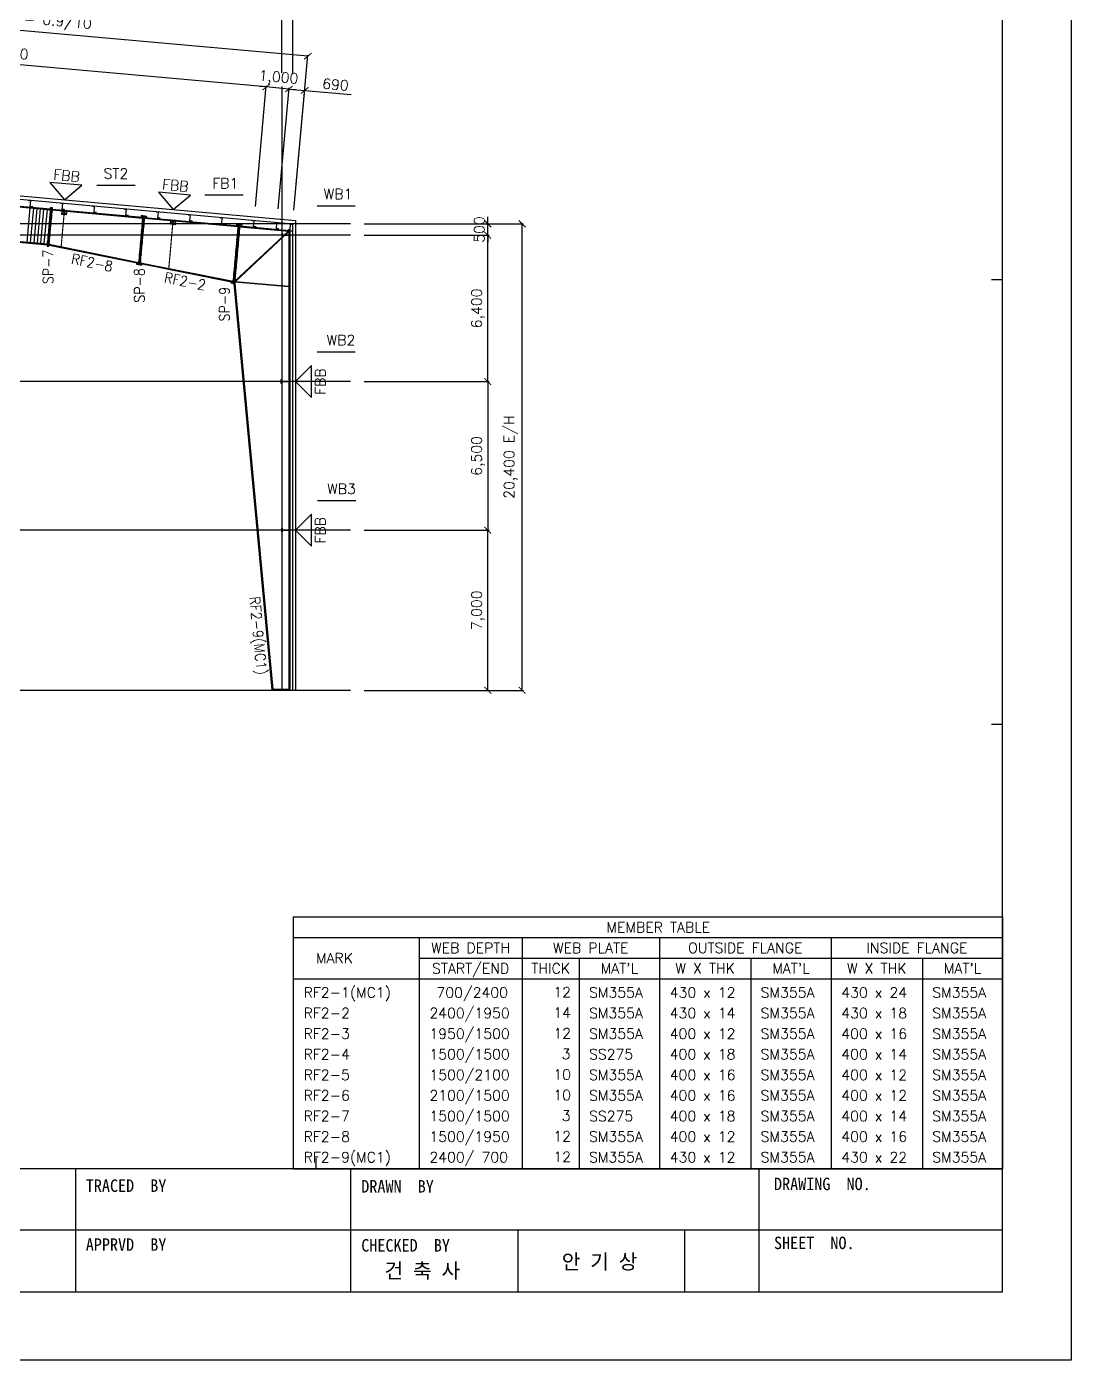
# Model space of a CAD drawing. Header units: metres. Extents: x -297536 to 1852864, y -630451 to -422551.
# Drawn here: x 1798814 to 1844464, y -511651 to -453340 of the extents above; entities that cross this region are included whole.
import ezdxf
from ezdxf.enums import TextEntityAlignment as Align

# ---------------------------------------------------------------- set-up
doc = ezdxf.new("R2010")
doc.units = ezdxf.units.M
doc.header["$LTSCALE"] = 700
for name, pattern in [('CEN', [62, 60, -1, 0, -1]), ('CENTER', [50.8, 31.75, -6.35, 6.35, -6.35]), ('CONTIN', [0])]:
    doc.linetypes.add(name, pattern=pattern)
for name, color, linetype in [('1', 1, 'CENTER'), ('10', 10, 'CONTIN'), ('14', 7, 'CONTIN'), ('26', 7, 'CONTIN'), ('3', 3, 'CONTIN'), ('beam', 7, 'Continuous'), ('bl', 3, 'Continuous'), ('CEN', 152, 'CEN'), ('DIM', 7, 'Continuous'), ('HID', 251, 'Continuous'), ('TEX', 3, 'Continuous'), ('된장공장-1$0$FORM', 2, 'Continuous'), ('된장공장-1$0$WID', 4, 'Continuous')]:
    doc.layers.add(name, color=color, linetype=linetype)
doc.styles.add('HGTXT', font='romans.shx', dxfattribs={"bigfont": 'WHGTXT.shx'})
doc.styles.add('SIMPLEX', font='SIMPLEX')
doc.styles.add('WHGTXT', font='romans.shx', dxfattribs={"bigfont": 'WHGTXT.shx'})
doc.styles.add('된장공장-1$0$타이틀', font='GulimChe.ttf')
doc.dimstyles.new('KJ', dxfattribs={"dimscale": 700, "dimtxt": 1.5, "dimasz": 1, "dimexe": 0.18, "dimexo": 2, "dimgap": 0.5, "dimtad": 1, "dimdec": 0, "dimzin": 0, "dimdsep": 46, "dimlunit": 6, "dimtxsty": 'HGTXT', "dimblk": 'ARCHTICK', "dimcen": 0.09, "dimclrt": 3, "dimadec": 0, "dimazin": 0, "dimtfac": 1, "dimtdec": 0, "dimtix": 1, "dimtmove": 0, "dimatfit": 0, "dimldrblk": 'OBLIQUE', "dimfxl": 1, "dimtolj": 1, "dimtzin": 0, "dimarcsym": 0})

# ---------------------------------------------------------------- blocks, each defined once
blk = doc.blocks.new('_ArchTick')
at = {"color": 0, "linetype": 'ByBlock', "const_width": 0.15}
blk.add_lwpolyline([(-0.5, -0.5), (0.5, 0.5)], dxfattribs=at)
blk = doc.blocks.new('*D597')
at = {"layer": 'Defpoints', "color": 0, "transparency": 16777216}
for p in [(1809964, -448458), (1809964, -455958), (1810439, -455958)]:
    blk.add_point(p, dxfattribs=at)
at = {"layer": 'DIM', "color": 0, "lineweight": -2, "transparency": 16777216}
for p, q in [((1809964, -455358), (1809964, -448404)), ((1810439, -455358), (1810439, -448404)), ((1809964, -448458), (1809664, -448458)), ((1810439, -448458), (1809964, -448458)), ((1810439, -448458), (1810739, -448458))]:
    blk.add_line(p, q, dxfattribs=at)
at = {"layer": 'DIM', "color": 0, "lineweight": -2, "transparency": 16777216, "xscale": 300, "yscale": 300, "zscale": 300}
blk.add_blockref('_ArchTick', (1809964, -448458), dxfattribs=at)
at = {"layer": 'DIM', "color": 0, "lineweight": -2, "transparency": 16777216, "xscale": 300, "yscale": 300, "zscale": 300, "rotation": 180}
blk.add_blockref('_ArchTick', (1810439, -448458), dxfattribs=at)
at = {"layer": 'DIM', "color": 3, "transparency": 16777216, "insert": (1810202, -448083), "char_height": 450, "attachment_point": 5, "style": 'HGTXT'}
blk.add_mtext('\\A1;475', dxfattribs=at)
blk = doc.blocks.new('_Oblique')
at = {"color": 0, "linetype": 'ByBlock', "lineweight": -2}
blk.add_line((-0.5, -0.5), (0.5, 0.5), dxfattribs=at)
blk = doc.blocks.new('*D598')
at = {"layer": 'Defpoints', "color": 0, "transparency": 16777216}
for p in [(1781464, -448458), (1781464, -455958), (1809964, -455958)]:
    blk.add_point(p, dxfattribs=at)
at = {"layer": 'DIM', "color": 0, "lineweight": -2, "transparency": 16777216}
for p, q in [((1781464, -455358), (1781464, -448404)), ((1809964, -455358), (1809964, -448404)), ((1809964, -448458), (1781464, -448458))]:
    blk.add_line(p, q, dxfattribs=at)
at = {"layer": 'DIM', "color": 0, "lineweight": -2, "transparency": 16777216, "xscale": 300, "yscale": 300, "zscale": 300, "rotation": 180}
blk.add_blockref('_ArchTick', (1781464, -448458), dxfattribs=at)
at = {"layer": 'DIM', "color": 0, "lineweight": -2, "transparency": 16777216, "xscale": 300, "yscale": 300, "zscale": 300}
blk.add_blockref('_ArchTick', (1809964, -448458), dxfattribs=at)
at = {"layer": 'DIM', "color": 3, "transparency": 16777216, "insert": (1795714, -448040), "char_height": 450, "attachment_point": 5, "style": 'HGTXT'}
blk.add_mtext('\\A1;28,500', dxfattribs=at)
blk = doc.blocks.new('*D601')
at = {"layer": 'Defpoints', "color": 0, "transparency": 16777216}
for p in [(1753489, -446958), (1753489, -455958), (1810439, -455958)]:
    blk.add_point(p, dxfattribs=at)
at = {"layer": 'DIM', "color": 0, "lineweight": -2, "transparency": 16777216}
for p, q in [((1753489, -455358), (1753489, -446904)), ((1810439, -446958), (1753489, -446958)), ((1810439, -455358), (1810439, -446904))]:
    blk.add_line(p, q, dxfattribs=at)
at = {"layer": 'DIM', "color": 0, "lineweight": -2, "transparency": 16777216, "xscale": 300, "yscale": 300, "zscale": 300, "rotation": 180}
blk.add_blockref('_ArchTick', (1753489, -446958), dxfattribs=at)
at = {"layer": 'DIM', "color": 0, "lineweight": -2, "transparency": 16777216, "xscale": 300, "yscale": 300, "zscale": 300}
blk.add_blockref('_ArchTick', (1810439, -446958), dxfattribs=at)
at = {"layer": 'DIM', "color": 3, "transparency": 16777216, "insert": (1781964, -446540), "char_height": 450, "attachment_point": 5, "style": 'HGTXT'}
blk.add_mtext('\\A1;\\A1;56,950 OUT TO OUT OF STEEL', dxfattribs=at)
blk = doc.blocks.new('*D602')
at = {"layer": 'Defpoints', "color": 0, "transparency": 16777216}
for p in [(1812964, -475358), (1818964, -475358), (1812964, -482358)]:
    blk.add_point(p, dxfattribs=at)
at = {"layer": 'DIM', "color": 0, "lineweight": -2, "transparency": 16777216}
for p, q in [((1813564, -475358), (1819018, -475358)), ((1818964, -482358), (1818964, -475358)), ((1813564, -482358), (1819018, -482358))]:
    blk.add_line(p, q, dxfattribs=at)
at = {"layer": 'DIM', "color": 0, "lineweight": -2, "transparency": 16777216, "xscale": 300, "yscale": 300, "zscale": 300}
for p, rotation in [((1818964, -475358), 90), ((1818964, -482358), 270)]:
    blk.add_blockref('_ArchTick', p, dxfattribs=dict(at, rotation=rotation))
at = {"layer": 'DIM', "color": 3, "transparency": 16777216, "insert": (1818546, -478858), "char_height": 450, "attachment_point": 5, "rotation": 90, "style": 'HGTXT'}
blk.add_mtext('\\A1;7,000', dxfattribs=at)
blk = doc.blocks.new('*D603')
at = {"layer": 'Defpoints', "color": 0, "transparency": 16777216}
for p in [(1812964, -461958), (1820464, -461958), (1812964, -482358)]:
    blk.add_point(p, dxfattribs=at)
at = {"layer": 'DIM', "color": 0, "lineweight": -2, "transparency": 16777216}
for p, q in [((1813564, -461958), (1820518, -461958)), ((1820464, -482358), (1820464, -461958)), ((1813564, -482358), (1820518, -482358))]:
    blk.add_line(p, q, dxfattribs=at)
at = {"layer": 'DIM', "color": 0, "lineweight": -2, "transparency": 16777216, "xscale": 300, "yscale": 300, "zscale": 300}
for p, rotation in [((1820464, -461958), 90), ((1820464, -482358), 270)]:
    blk.add_blockref('_ArchTick', p, dxfattribs=dict(at, rotation=rotation))
at = {"layer": 'DIM', "color": 3, "transparency": 16777216, "insert": (1819971, -472158), "char_height": 450, "attachment_point": 5, "rotation": 90, "style": 'HGTXT'}
blk.add_mtext('\\A1;20,400 E/H', dxfattribs=at)
blk = doc.blocks.new('*D604')
at = {"layer": 'Defpoints', "color": 0, "transparency": 16777216}
for p in [(1812964, -468858), (1812964, -475358), (1818964, -475358)]:
    blk.add_point(p, dxfattribs=at)
at = {"layer": 'DIM', "color": 0, "lineweight": -2, "transparency": 16777216}
for p, q in [((1813564, -468858), (1819018, -468858)), ((1818964, -468858), (1818964, -475358)), ((1813564, -475358), (1819018, -475358))]:
    blk.add_line(p, q, dxfattribs=at)
at = {"layer": 'DIM', "color": 0, "lineweight": -2, "transparency": 16777216, "xscale": 300, "yscale": 300, "zscale": 300}
for p, rotation in [((1818964, -468858), 90), ((1818964, -475358), 270)]:
    blk.add_blockref('_ArchTick', p, dxfattribs=dict(at, rotation=rotation))
at = {"layer": 'DIM', "color": 3, "transparency": 16777216, "insert": (1818546, -472108), "char_height": 450, "attachment_point": 5, "rotation": 90, "style": 'HGTXT'}
blk.add_mtext('\\A1;6,500', dxfattribs=at)
blk = doc.blocks.new('*D605')
at = {"layer": 'Defpoints', "color": 0, "transparency": 16777216}
for p in [(1812964, -462458), (1818964, -462458), (1812964, -468858)]:
    blk.add_point(p, dxfattribs=at)
at = {"layer": 'DIM', "color": 0, "lineweight": -2, "transparency": 16777216}
for p, q in [((1813564, -462458), (1819018, -462458)), ((1818964, -468858), (1818964, -462458)), ((1813564, -468858), (1819018, -468858))]:
    blk.add_line(p, q, dxfattribs=at)
at = {"layer": 'DIM', "color": 0, "lineweight": -2, "transparency": 16777216, "xscale": 300, "yscale": 300, "zscale": 300}
for p, rotation in [((1818964, -462458), 90), ((1818964, -468858), 270)]:
    blk.add_blockref('_ArchTick', p, dxfattribs=dict(at, rotation=rotation))
at = {"layer": 'DIM', "color": 3, "transparency": 16777216, "insert": (1818546, -465658), "char_height": 450, "attachment_point": 5, "rotation": 90, "style": 'HGTXT'}
blk.add_mtext('\\A1;6,400', dxfattribs=at)
blk = doc.blocks.new('ZCOL')
for p, q in [((10.2, 0), (0, 0)), ((0, 0), (0, -25.4)), ((10.2, -2.5), (10.2, 0)), ((-10.2, -25.4), (-10.2, -22.9)), ((0, -25.4), (-10.2, -25.4))]:
    blk.add_line(p, q)
blk = doc.blocks.new('*D641')
at = {"layer": 'Defpoints', "color": 0, "transparency": 16777216}
for p in [(1782788, -453592), (1782263, -459422), (1808756, -461807)]:
    blk.add_point(p, dxfattribs=at)
at = {"layer": 'DIM', "color": 0, "lineweight": -2, "transparency": 16777216}
for p, q in [((1782317, -458825), (1782793, -453538)), ((1809281, -455977), (1782788, -453592)), ((1808810, -461209), (1809285, -455923))]:
    blk.add_line(p, q, dxfattribs=at)
at = {"layer": 'DIM', "color": 0, "lineweight": -2, "transparency": 16777216, "xscale": 300, "yscale": 300, "zscale": 300}
for p, rotation in [((1782788, -453592), 174.8572354431005), ((1809281, -455977), 354.8572354431006)]:
    blk.add_blockref('_ArchTick', p, dxfattribs=dict(at, rotation=rotation))
at = {"layer": 'DIM', "color": 3, "transparency": 16777216, "insert": (1796072, -454368), "char_height": 450, "attachment_point": 5, "rotation": 354.85724, "style": 'HGTXT'}
blk.add_mtext('\\A1;19@1,400=26,600', dxfattribs=at)
blk = doc.blocks.new('*D642')
at = {"layer": 'Defpoints', "color": 0, "transparency": 16777216}
for p in [(1809281, -455977), (1808756, -461807), (1809752, -461896)]:
    blk.add_point(p, dxfattribs=at)
at = {"layer": 'DIM', "color": 0, "lineweight": -2, "transparency": 16777216}
for p, q in [((1808810, -461209), (1809285, -455923)), ((1809281, -455977), (1808982, -455950)), ((1810277, -456066), (1809281, -455977)), ((1809806, -461299), (1810281, -456012)), ((1810277, -456066), (1810575, -456093))]:
    blk.add_line(p, q, dxfattribs=at)
at = {"layer": 'DIM', "color": 0, "lineweight": -2, "transparency": 16777216, "xscale": 300, "yscale": 300, "zscale": 300}
for p, rotation in [((1809281, -455977), 354.8572354431006), ((1810277, -456066), 174.8572354431005)]:
    blk.add_blockref('_ArchTick', p, dxfattribs=dict(at, rotation=rotation))
at = {"layer": 'DIM', "color": 3, "transparency": 16777216, "insert": (1809816, -455605), "char_height": 450, "attachment_point": 5, "rotation": 354.85724, "style": 'HGTXT'}
blk.add_mtext('\\A1;1,000', dxfattribs=at)
blk = doc.blocks.new('*D643')
at = {"layer": 'Defpoints', "color": 0, "transparency": 16777216}
for p in [(1810964, -456128), (1809752, -461896), (1810439, -461958)]:
    blk.add_point(p, dxfattribs=at)
at = {"layer": 'DIM', "color": 0, "lineweight": -2, "transparency": 16777216}
for p, q in [((1809806, -461299), (1810281, -456012)), ((1810277, -456066), (1809978, -456039)), ((1810277, -456066), (1810964, -456128)), ((1810493, -461361), (1810969, -456074)), ((1810964, -456128), (1812991, -456311))]:
    blk.add_line(p, q, dxfattribs=at)
at = {"layer": 'DIM', "color": 0, "lineweight": -2, "transparency": 16777216, "xscale": 300, "yscale": 300, "zscale": 300}
for p, rotation in [((1810277, -456066), 354.8572354431006), ((1810964, -456128), 174.8572354431005)]:
    blk.add_blockref('_ArchTick', p, dxfattribs=dict(at, rotation=rotation))
at = {"layer": 'DIM', "color": 3, "transparency": 16777216, "insert": (1812310, -455873), "char_height": 450, "attachment_point": 5, "rotation": 354.85724, "style": 'HGTXT'}
blk.add_mtext('\\A1;690', dxfattribs=at)
blk = doc.blocks.new('*D644')
at = {"layer": 'Defpoints', "color": 0, "transparency": 16777216}
for p in [(1782623, -452071), (1781964, -459395), (1810439, -461958)]:
    blk.add_point(p, dxfattribs=at)
at = {"layer": 'DIM', "color": 0, "lineweight": -2, "transparency": 16777216}
for p, q in [((1782018, -458798), (1782628, -452018)), ((1811098, -454634), (1782623, -452071)), ((1810493, -461361), (1811103, -454580))]:
    blk.add_line(p, q, dxfattribs=at)
at = {"layer": 'DIM', "color": 0, "lineweight": -2, "transparency": 16777216, "xscale": 300, "yscale": 300, "zscale": 300}
for p, rotation in [((1782623, -452071), 174.8572354431005), ((1811098, -454634), 354.8572354431006)]:
    blk.add_blockref('_ArchTick', p, dxfattribs=dict(at, rotation=rotation))
at = {"layer": 'DIM', "color": 3, "transparency": 16777216, "insert": (1796905, -452862), "char_height": 450, "attachment_point": 5, "rotation": 354.85724, "style": 'HGTXT'}
blk.add_mtext('\\A1;\\A1;28,590 ROOF SLOPE = 0.9/10', dxfattribs=at)
blk = doc.blocks.new('MARKER')
at = {"color": 3}
for p, q in [((584.404724, 584.404724), (-584.40472, 584.404724)), ((-584.40472, 584.404724), (0, 0)), ((0, 0), (584.404724, 584.404724))]:
    blk.add_line(p, q, dxfattribs=at)
blk = doc.blocks.new('*D877')
at = {"layer": 'Defpoints', "color": 0, "transparency": 16777216}
for p in [(1812964, -461958), (1818964, -461958), (1812964, -462458)]:
    blk.add_point(p, dxfattribs=at)
at = {"layer": 'DIM', "color": 0, "lineweight": -2, "transparency": 16777216}
for p, q in [((1818964, -461958), (1818964, -461658)), ((1813564, -461958), (1819018, -461958)), ((1818964, -462458), (1818964, -461958)), ((1813564, -462458), (1819018, -462458)), ((1818964, -462458), (1818964, -462758))]:
    blk.add_line(p, q, dxfattribs=at)
at = {"layer": 'DIM', "color": 0, "lineweight": -2, "transparency": 16777216, "xscale": 300, "yscale": 300, "zscale": 300}
for p, rotation in [((1818964, -461958), 270), ((1818964, -462458), 90)]:
    blk.add_blockref('_ArchTick', p, dxfattribs=dict(at, rotation=rotation))
at = {"layer": 'DIM', "color": 3, "transparency": 16777216, "insert": (1818589, -462208), "char_height": 450, "attachment_point": 5, "rotation": 90, "style": 'HGTXT'}
blk.add_mtext('\\A1;500', dxfattribs=at)
blk = doc.blocks.new('Form01')
at = {"ltscale": 0.015}
blk.add_lwpolyline([(0, 0), (420, 0), (420, -297), (0, -297)], close=True, dxfattribs=at)
at = {"layer": '된장공장-1$0$FORM', "color": 4, "ltscale": 250}
for p, q in [((410, -269.1), (10, -269.1)), ((274.94, -269.1), (274.94, -287)), ((315, -269.1), (315, -287)), ((374.46, -269.1), (374.46, -287)), ((410, -278.04), (115, -278.04)), ((339.37, -278.04), (339.37, -287)), ((363.64, -278.04), (363.64, -287))]:
    blk.add_line(p, q, dxfattribs=at)
at = {"layer": '된장공장-1$0$WID', "ltscale": 250}
for p, q in [((410, -287), (410, -10)), ((410, -139.55), (408.38, -139.55)), ((410, -204.32), (408.38, -204.32)), ((310, -269.1), (310, -267.47)), ((10, -287), (410, -287))]:
    blk.add_line(p, q, dxfattribs=at)
at = {"layer": '된장공장-1$0$FORM', "color": 7, "ltscale": 250, "style": '된장공장-1$0$타이틀'}
for s, height, p in [('TRACED  BY', 1.817, (276.44, -272.45)), ('DRAWN  BY', 1.817, (316.57, -272.55)), ('DRAWING  NO.', 1.8172, (376.69, -272.2)), ('APPRVD  BY', 1.817, (276.44, -281.04)), ('CHECKED  BY', 1.8172, (316.57, -281.15)), ('SHEET  NO.', 1.817, (376.69, -280.79)), ('안 기 상', 2.181, (345.77, -283.7)), ('건 축 사', 2.181, (319.95, -285.03))]:
    blk.add_text(s, height=height, dxfattribs=at).set_placement(p)

msp = doc.modelspace()

# ---------------------------------------------------------------- linework, layer by layer
for p, q in [((1810464.2, -492266.9), (1810464.2, -503279.4)), ((1810464.2, -492266.9), (1841464.2, -492266.9)), ((1841464.2, -492266.9), (1841464.2, -503279.4)), ((1810464.2, -493166.9), (1841464.2, -493166.9)), ((1810464.2, -493166.9), (1810464.2, -503279.4)), ((1810464.2, -493166.9), (1810464.2, -503279.4)), ((1810464.2, -493166.9), (1810464.2, -503279.4)), ((1815964.2, -493166.9), (1815964.2, -503279.4)), ((1815964.2, -494066.9), (1841464.2, -494066.9)), ((1810464.2, -494966.9), (1841464.2, -494966.9)), ((1810464.2, -503279.4), (1841464.2, -503279.4)), ((1810464.2, -503279.4), (1841464.2, -503279.4))]:
    msp.add_line(p, q)
at = {"color": 7}
for p, q in [((1820464.2, -493166.9), (1820464.2, -503279.4)), ((1826464.2, -493166.9), (1826464.2, -503279.4)), ((1833964.2, -493166.9), (1833964.2, -503279.4)), ((1822964.2, -494066.9), (1822964.2, -503279.4)), ((1830464.2, -494066.9), (1830464.2, -503279.4)), ((1837964.2, -494066.9), (1837964.2, -503279.4))]:
    msp.add_line(p, q, dxfattribs=at)
at = {"const_width": 50}
for points in [[(1800446.2, -461560.9), (1800320.6, -462957)], [(1805196.2, -461988.4), (1805023.5, -463907.7)], [(1809939.2, -468858.2), (1808307.9, -468858.2)], [(1809964.2, -475358.2), (1808918.5, -475358.2)]]:
    msp.add_lwpolyline(points, dxfattribs=at)
at = {"layer": '1'}
for p, q in [((1789021.7, -460370.1), (1799852.3, -461344.9)), ((1789025.1, -460332.1), (1799855.8, -461306.9)), ((1799860.9, -461250), (1799709.3, -462933.7)), ((1799898.8, -461253.4), (1799747.3, -462937.1)), ((1799785.2, -462940.5), (1799936.8, -461256.8)), ((1799921.5, -461709.7), (1799795, -461698.3)), ((1799945, -461448.8), (1799818.5, -461437.4)), ((1799951.8, -461372.9), (1799825.3, -461361.6)), ((1799958.7, -461297), (1799832.2, -461285.7)), ((1799936.8, -461256.8), (1799860.9, -461250)), ((1799928.2, -461351.7), (1803886, -461707.9)), ((1799931.6, -461313.7), (1803889.4, -461670)), ((1803894.6, -461613), (1803702.7, -463744.9)), ((1803932.5, -461616.4), (1803740.6, -463748.3)), ((1803778.6, -463751.7), (1803970.5, -461619.9)), ((1803818.7, -461606.2), (1803813.6, -461663.1)), ((1803894.6, -461613), (1803818.7, -461606.2)), ((1803978.7, -461811.9), (1803852.2, -461800.5)), ((1803985.5, -461736), (1803859, -461724.6)), ((1803992.4, -461660.1), (1803865.9, -461648.7)), ((1803970.5, -461619.9), (1803894.6, -461613)), ((1803961.9, -461714.7), (1808053.3, -462083)), ((1803965.3, -461676.8), (1808056.7, -462045)), ((1803970.5, -461619.9), (1804046.4, -461626.7)), ((1804046.4, -461626.7), (1804041.2, -461683.6)), ((1788883.8, -461902), (1799714.5, -462876.8)), ((1788887.3, -461864), (1799717.9, -462838.8)), ((1799874.6, -462231.4), (1799748.1, -462220)), ((1799898, -461970.5), (1799771.6, -461959.1)), ((1803933.6, -462312.6), (1803807.1, -462301.2)), ((1803956.2, -462062.2), (1803829.7, -462050.8)), ((1808061.8, -461988.1), (1807829.6, -464568.2)), ((1808099.7, -461991.5), (1807867.5, -464571.6)), ((1807905.5, -464575), (1808137.7, -461994.9)), ((1810258.1, -462282.4), (1807914.7, -464462.2)), ((1810275.4, -462301), (1807932, -464480.8)), ((1807985.9, -461981.3), (1807980.8, -462038.2)), ((1808061.8, -461988.1), (1807985.9, -461981.3)), ((1808145.9, -462186.9), (1808019.4, -462175.5)), ((1808152.7, -462111), (1808026.2, -462099.7)), ((1808159.6, -462035.1), (1808033.1, -462023.8)), ((1808137.7, -461994.9), (1808061.8, -461988.1)), ((1808129.2, -462089.8), (1810276.1, -462283)), ((1808132.6, -462051.8), (1810439.2, -462259.4)), ((1808137.7, -461994.9), (1808213.6, -462001.8)), ((1808213.6, -462001.8), (1808208.5, -462058.7)), ((1810275.4, -462301), (1810258.1, -462282.4)), ((1810435.8, -462297.4), (1810276.1, -462283)), ((1810276.1, -462283), (1810276.1, -482320.1)), ((1810314.2, -462286.4), (1810314.2, -482320.1)), ((1810435.8, -462297.4), (1810439.2, -462259.4)), ((1799813.9, -462904.9), (1799687.5, -462893.5)), ((1799820.8, -462829), (1799694.3, -462817.6)), ((1799827.6, -462753.1), (1799701.1, -462741.7)), ((1799709.3, -462933.7), (1799785.2, -462940.5)), ((1799851.1, -462492.2), (1799724.6, -462480.8)), ((1799790, -462888.1), (1803708.2, -463684)), ((1799793.4, -462849.9), (1803711.6, -463645.8)), ((1803888.6, -462813.3), (1803762.1, -462801.9)), ((1803911.1, -462562.9), (1803784.6, -462551.5)), ((1808079.9, -462920.5), (1807953.4, -462909.1)), ((1808101.9, -462676), (1807975.4, -462664.6)), ((1808123.9, -462431.4), (1807997.4, -462420.1)), ((1803821, -463564.3), (1803694.5, -463552.9)), ((1803843.5, -463314), (1803717, -463302.6)), ((1803866, -463063.6), (1803739.5, -463052.2)), ((1808035.9, -463409.5), (1807909.4, -463398.1)), ((1808057.9, -463165), (1807931.4, -463153.6)), ((1803626.8, -463738.1), (1803633, -463668.8)), ((1803702.7, -463744.9), (1803626.8, -463738.1)), ((1803807.3, -463716.1), (1803680.8, -463704.7)), ((1803814.1, -463640.2), (1803687.7, -463628.8)), ((1803702.7, -463744.9), (1803778.6, -463751.7)), ((1803778.6, -463751.7), (1803854.5, -463758.6)), ((1803783.3, -463699.1), (1807835.1, -464507.4)), ((1803786.8, -463661), (1807838.5, -464469.2)), ((1803854.5, -463758.6), (1803858.5, -463714.1)), ((1807969.8, -464143), (1807843.4, -464131.6)), ((1807991.9, -463898.5), (1807865.4, -463887.1)), ((1808013.9, -463654), (1807887.4, -463642.6)), ((1807753.7, -464561.3), (1807759.9, -464492.4)), ((1807829.6, -464568.2), (1807753.7, -464561.3)), ((1807934.2, -464539.3), (1807807.7, -464527.9)), ((1807941, -464463.4), (1807814.5, -464452)), ((1807947.9, -464387.5), (1807821.4, -464376.2)), ((1807829.6, -464568.2), (1807905.5, -464575)), ((1807866.9, -464571.5), (1809534.2, -482320.1)), ((1807905.5, -464575), (1809572.5, -482320.1)), ((1810270.8, -464717.7), (1807911.7, -464505.4)), ((1807914, -464480.1), (1810273.1, -464692.4)), ((1807914.7, -464462.2), (1807932, -464480.8)), ((1810273.1, -464692.4), (1810270.8, -464717.7)), ((1810314.2, -482320.1), (1809534.2, -482320.1)), ((1809534.2, -482358.2), (1809534.2, -482320.1)), ((1809534.2, -482320.1), (1810314.2, -482320.1)), ((1810314.2, -482358.2), (1809534.2, -482358.2)), ((1810314.2, -482320.1), (1810314.2, -482358.2))]:
    msp.add_line(p, q, dxfattribs=at)
at = {"layer": 'beam'}
for points in [[(1800545.8, -461569.8), (1800346.7, -461551.9), (1800364.6, -461352.7), (1800563.8, -461370.6)], [(1800541.8, -461564.9), (1800351.5, -461547.8), (1800368.7, -461357.6), (1800558.9, -461374.7)], [(1805295.8, -461997.3), (1805096.7, -461979.4), (1805114.6, -461780.2), (1805313.8, -461798.1)], [(1805291.8, -461992.5), (1805101.5, -461975.3), (1805118.7, -461785.1), (1805308.9, -461802.2)]]:
    msp.add_lwpolyline(points, close=True, dxfattribs=at)
for points in [[(1809989.2, -462533.2), (1809989.2, -462383.2), (1809998.2, -462383.2), (1809998.2, -462441.9, 0.4142136), (1810011.2, -462454.9), (1810267.2, -462454.9, 0.4142136), (1810280.2, -462441.9), (1810280.2, -462383.2), (1810289.2, -462383.2), (1810289.2, -462533.2), (1810280.2, -462533.2), (1810280.2, -462474.4, 0.4142136), (1810267.2, -462461.4), (1810011.2, -462461.4, 0.4142136), (1809998.2, -462474.4), (1809998.2, -462533.2)], [(1809939.2, -468945.7), (1809939.2, -468770.7), (1809950.2, -468770.7), (1809950.2, -468840.7, 0.4142136), (1809964.2, -468854.7), (1810264.2, -468854.7, 0.4142136), (1810278.2, -468840.7), (1810278.2, -468770.7), (1810289.2, -468770.7), (1810289.2, -468945.7), (1810278.2, -468945.7), (1810278.2, -468875.7, 0.4142136), (1810264.2, -468861.7), (1809964.2, -468861.7, 0.4142136), (1809950.2, -468875.7), (1809950.2, -468945.7)], [(1809964.2, -475445.7), (1809964.2, -475270.7), (1809975.2, -475270.7), (1809975.2, -475340.7, 0.4142136), (1809989.2, -475354.7), (1810289.2, -475354.7, 0.4142136), (1810303.2, -475340.7), (1810303.2, -475270.7), (1810314.2, -475270.7), (1810314.2, -475445.7), (1810303.2, -475445.7), (1810303.2, -475375.7, 0.4142136), (1810289.2, -475361.7), (1809989.2, -475361.7, 0.4142136), (1809975.2, -475375.7), (1809975.2, -475445.7)]]:
    msp.add_lwpolyline(points, format="xyb", close=True, dxfattribs=at)
at = {"layer": 'bl'}
for p, q in [((1781964.2, -459395.4), (1810439.2, -461958.2)), ((1810439.2, -482358.2), (1810439.2, -461958.2)), ((1810439.2, -482358.2), (1810439.2, -474333.2)), ((1810439.2, -482358.2), (1753489.2, -482358.2))]:
    msp.add_line(p, q, dxfattribs=at)
at = {"layer": 'CEN'}
for p, q in [((1809964.2, -455958.2), (1809964.2, -482358.2)), ((1800558.9, -461374.7), (1800351.5, -461547.8)), ((1800541.8, -461564.9), (1800368.7, -461357.6)), ((1805308.9, -461802.2), (1805101.5, -461975.3)), ((1805291.8, -461992.5), (1805118.7, -461785.1)), ((1812964.2, -461958.2), (1745426.7, -461958.2)), ((1812964.2, -462458.2), (1745426.7, -462458.2)), ((1812964.2, -468858.2), (1794629.4, -468858.2)), ((1812964.2, -475358.2), (1796171.7, -475358.2)), ((1812964.2, -482358.2), (1745426.7, -482358.2))]:
    msp.add_line(p, q, dxfattribs=at)
at = {"layer": 'DIM'}
for points in [[(1800563.8, -461370.6, 0, 150, 0), (1800909.2, -461082.2, 0, 0, 0), (1801880.6, -460271.3, 0, 0, 0)], [(1805288.9, -461795.9, 0, 150, 0), (1805634.3, -461507.5, 0, 0, 0), (1806605.7, -460696.5, 0, 0, 0)], [(1810289.2, -462383.2, 0, 150, 0), (1810607.4, -462065, 0, 0, 0), (1811502.2, -461170.2, 0, 0, 0)], [(1810289.2, -468770.7, 0, 150, 0), (1810607.4, -468452.5, 0, 0, 0), (1811502.2, -467557.7, 0, 0, 0)], [(1810314.2, -475270.7, 0, 150, 0), (1810632.4, -474952.5, 0, 0, 0), (1811527.2, -474057.7, 0, 0, 0)]]:
    msp.add_lwpolyline(points, format="xyseb", dxfattribs=at)
for points in [[(1801880.6, -460271.3), (1803547.7, -460271.3)], [(1806605.7, -460696.5), (1808272.8, -460696.5)], [(1811502.2, -461170.2), (1813169.3, -461170.2)], [(1811502.2, -467557.7), (1813169.3, -467557.7)], [(1811527.2, -474057.7), (1813194.3, -474057.7)]]:
    msp.add_lwpolyline(points, dxfattribs=at)
at = {"layer": 'HID'}
for p, q in [((1798956.1, -461264.2), (1798821.6, -462758.2)), ((1799105.5, -461277.6), (1798971, -462771.6)), ((1799254.9, -461291.1), (1799120.4, -462785)), ((1799404.3, -461304.5), (1799269.8, -462798.5)), ((1799553.6, -461318), (1799419.2, -462811.9)), ((1799703, -461331.4), (1799568.6, -462825.4))]:
    msp.add_line(p, q, dxfattribs=at)
msp.add_lwpolyline([(1753364.2, -482358.2), (1753364.2, -461818.8), (1781964.2, -459244.8), (1810564.2, -461818.8), (1810564.2, -482358.2)], dxfattribs=at)

# ---------------------------------------------------------------- block references
at = {"xscale": 300, "yscale": 300, "zscale": 300}
msp.add_blockref('Form01', (1718464.2, -422550.9), dxfattribs=at)
at = {"layer": '10', "yscale": -10.31102399899313, "zscale": -10.31102399899313}
for p, xscale, rotation in [((1798970.2, -461208.1), 7.999999999218805, 354.8572354421366), ((1800364.5, -461333.5), 7.999999999218805, 354.8572354421366), ((1801758.9, -461459), 7.999999999218805, 354.8572354421366), ((1803153.2, -461584.5), 7.999999999218805, 354.8572354421366), ((1804547.6, -461710), 7.999999999218805, 354.8572354421366), ((1805942, -461835.5), 7.999999999218805, 354.8572354421366), ((1807336.3, -461961), 7.999999999218805, 354.8572354421366), ((1808730.7, -462086.5), 7.999999999218805, 354.8572354421366), ((1809726.7, -462176.1), 7.999999999218805, 354.8572354421366), ((1810324.3, -462229.9), -7.999999999218807, 354.8572354421005)]:
    msp.add_blockref('ZCOL', p, dxfattribs=dict(at, xscale=xscale, rotation=rotation))
at = {"layer": '3', "xscale": 1.199999922606255, "yscale": 1.199999922606255, "zscale": 1.199999922606255}
for p, rotation in [((1800464.2, -460909.8), 354.8572354421163), ((1805214.2, -461337.3), 354.8572354421163), ((1810564.2, -468858.2), 270.0000000000001), ((1810564.2, -475358.2), 270)]:
    msp.add_blockref('MARKER', p, dxfattribs=dict(at, rotation=rotation))

# ---------------------------------------------------------------- texts
at = {"layer": '14', "color": 7, "style": 'SIMPLEX'}
for s, p in [('MEMBER TABLE', (1826414.2, -492716.9)), ('WEB PLATE', (1823464.2, -493616.9)), ('OUTSIDE FLANGE', (1830214.2, -493616.9)), ('THICK', (1821714.2, -494516.9)), ("MAT'L", (1824714.2, -494516.9)), ('W X THK', (1828464.2, -494516.9)), ("MAT'L", (1832214.2, -494516.9)), ('W X THK', (1835964.2, -494516.9))]:
    msp.add_text(s, height=450, dxfattribs=at).set_placement(p, align=Align.MIDDLE_CENTER)
at = {"layer": '14', "style": 'SIMPLEX'}
for s, p in [('MARK', (1812264.2, -494066.9)), ('WEB DEPTH', (1818214.2, -493616.9)), ('INSIDE FLANGE', (1837714.2, -493616.9)), ('START/END', (1818214.2, -494516.9)), ("MAT'L", (1839714.2, -494516.9))]:
    msp.add_text(s, height=450, dxfattribs=at).set_placement(p, align=Align.MIDDLE_CENTER)
at = {"layer": '26', "color": 7, "style": 'SIMPLEX'}
for s, p in [('RF2-1(MC1)', (1810914.2, -495929.4)), (' 700/2400', (1816414.2, -495929.4)), ('SM355A', (1823389.2, -495929.4)), ('430 x 12', (1826914.2, -495929.4)), ('SM355A', (1830889.2, -495929.4)), ('430 x 24', (1834414.2, -495929.4)), ('SM355A', (1823389.2, -496829.4)), ('430 x 14', (1826914.2, -496829.4)), ('SM355A', (1830889.2, -496829.4)), ('430 x 18', (1834414.2, -496829.4)), ('RF2-3', (1810914.2, -497729.4)), ('SM355A', (1823389.2, -497729.4)), ('400 x 12', (1826914.2, -497729.4)), ('SM355A', (1830889.2, -497729.4)), ('400 x 16', (1834414.2, -497729.4)), ('RF2-4', (1810914.2, -498629.4)), ('SS275', (1823389.2, -498629.4)), ('400 x 18', (1826914.2, -498629.4)), ('SM355A', (1830889.2, -498629.4)), ('400 x 14', (1834414.2, -498629.4)), ('RF2-5', (1810914.2, -499529.4)), ('SM355A', (1823389.2, -499529.4)), ('400 x 16', (1826914.2, -499529.4)), ('SM355A', (1830889.2, -499529.4)), ('400 x 12', (1834414.2, -499529.4)), ('RF2-6', (1810914.2, -500429.4)), ('SM355A', (1823389.2, -500429.4)), ('400 x 16', (1826914.2, -500429.4)), ('SM355A', (1830889.2, -500429.4)), ('400 x 12', (1834414.2, -500429.4)), ('RF2-7', (1810914.2, -501329.4)), ('SS275', (1823389.2, -501329.4)), ('400 x 18', (1826914.2, -501329.4)), ('SM355A', (1830889.2, -501329.4)), ('400 x 14', (1834414.2, -501329.4)), ('RF2-8', (1810914.2, -502229.4)), ('SM355A', (1823389.2, -502229.4)), ('400 x 12', (1826914.2, -502229.4)), ('SM355A', (1830889.2, -502229.4)), ('400 x 16', (1834414.2, -502229.4)), ('RF2-9(MC1)', (1810914.2, -503129.4)), ('SM355A', (1823389.2, -503129.4)), ('430 x 12', (1826914.2, -503129.4)), ('SM355A', (1830889.2, -503129.4)), ('430 x 22', (1834414.2, -503129.4))]:
    msp.add_text(s, height=450, dxfattribs=at).set_placement(p, align=Align.BOTTOM_LEFT)
for s, p in [('   12', (1821714.2, -495554.4)), ('   14', (1821714.2, -496454.4)), ('   12', (1821714.2, -497354.4)), ('    3', (1821714.2, -498254.4)), ('   10', (1821714.2, -499154.4)), ('   10', (1821714.2, -500054.4)), ('    3', (1821714.2, -500954.4)), ('   12', (1821714.2, -501854.4)), ('   12', (1821714.2, -502754.4))]:
    msp.add_text(s, height=450, dxfattribs=at).set_placement(p, align=Align.MIDDLE_CENTER)
at = {"layer": '26', "style": 'SIMPLEX'}
for s, p in [('SM355A', (1838389.2, -495929.4)), ('2400/1950', (1816414.2, -496829.4)), ('RF2-2', (1810914.2, -496829.4)), ('SM355A', (1838389.2, -496829.4)), ('1950/1500', (1816414.2, -497729.4)), ('SM355A', (1838389.2, -497729.4)), ('1500/1500', (1816414.2, -498629.4)), ('SM355A', (1838389.2, -498629.4)), ('1500/2100', (1816414.2, -499529.4)), ('SM355A', (1838389.2, -499529.4)), ('2100/1500', (1816414.2, -500429.4)), ('SM355A', (1838389.2, -500429.4)), ('1500/1500', (1816414.2, -501329.4)), ('SM355A', (1838389.2, -501329.4)), ('1500/1950', (1816414.2, -502229.4)), ('SM355A', (1838389.2, -502229.4)), ('2400/ 700', (1816414.2, -503129.4)), ('SM355A', (1838389.2, -503129.4))]:
    msp.add_text(s, height=450, dxfattribs=at).set_placement(p, align=Align.BOTTOM_LEFT)
at = {"layer": '3', "style": 'SIMPLEX'}
for p in [(1800527, -460211.4), (1805277, -460638.9)]:
    msp.add_text('FBB', height=450, rotation=354.857235, dxfattribs=at).set_placement(p, align=Align.BOTTOM_CENTER)
for p in [(1811415.5, -468858.2), (1811415.5, -475358.2)]:
    msp.add_text('FBB', height=450, rotation=90, dxfattribs=at).set_placement(p, align=Align.TOP_CENTER)
at = {"layer": 'TEX', "color": 3, "style": 'WHGTXT'}
for s, p in [('ST2', (1803252, -460121.3)), ('FB1', (1808062.8, -460546.5)), ('WB1', (1813045, -461020.2)), ('WB2', (1813173.6, -467407.7)), ('WB3', (1813198.6, -473907.7))]:
    msp.add_text(s, height=450, dxfattribs=at).set_placement(p, align=Align.BOTTOM_RIGHT)
at = {"layer": 'TEX', "color": 3, "style": 'WHGTXT', "width": 0.9}
for s, p in [('SP-7', (1799747.3, -463087.1)), ('SP-8', (1803740.6, -463898.3))]:
    msp.add_text(s, height=450, rotation=90, dxfattribs=at).set_placement(p, align=Align.MIDDLE_RIGHT)
for s, rotation, p in [('RF2-8', 348.516981, (1801719.8, -463433.1)), ('RF2-2', 348.718518, (1805779.9, -464250.4))]:
    msp.add_text(s, height=450, rotation=rotation, dxfattribs=at).set_placement(p, align=Align.TOP_CENTER)
msp.add_text('SP-9', height=450, rotation=90, dxfattribs=at).set_placement((1807229.6, -464718.2), align=Align.TOP_RIGHT)
msp.add_text('RF2-9(MC1)', height=450, rotation=275.366725, dxfattribs=at).set_placement((1808999.7, -478233.6), align=Align.TOP_LEFT)

# ---------------------------------------------------------------- dimensions: what is measured, and where the dimension line sits
at = {"layer": 'DIM'}
dim = msp.add_linear_dim(base=(1753489.2, -446958.2), p1=(1810439.2, -455958.2), p2=(1753489.2, -455958.2), text='\\A1;<> OUT TO OUT OF STEEL', dimstyle='KJ', override={"dimscale": 300, "dimtxsty": 'HGTXT', "dimldrblk": 'Oblique'}, dxfattribs=at)
dim.commit()
dim.dimension.update_dxf_attribs({"geometry": '*D601', "text_midpoint": (1781964.2, -446540.3)})
for base, p1, p2, override, picture, middle in [((1781464.2, -448458.2), (1809964.2, -455958.2), (1781464.2, -455958.2), {"dimscale": 300}, '*D598', (1795714.2, -448040.3)), ((1809964.2, -448458.2), (1810439.2, -455958.2), (1809964.2, -455958.2), {"dimscale": 300, "dimtxsty": 'HGTXT', "dimldrblk": 'Oblique'}, '*D597', (1810201.7, -448083.2))]:
    dim = msp.add_linear_dim(base=base, p1=p1, p2=p2, dimstyle='KJ', override=override, dxfattribs=at)
    dim.commit()
    dim.dimension.update_dxf_attribs({"geometry": picture, "text_midpoint": middle})
for base, p1, p2, angle, text, picture, middle in [((1782623.3, -452071.4), (1810439.2, -461958.2), (1781964.2, -459395.4), 354.857235, '\\A1;<> ROOF SLOPE = 0.9/10', '*D644', (1796905, -452861.9)), ((1782787.7, -453592.2), (1808755.9, -461806.7), (1782263, -459422.3), 354.857235, '19@1,400=<>', '*D641', (1796071.6, -454368.2)), ((1820464.2, -461958.2), (1812964.2, -482358.2), (1812964.2, -461958.2), 270, '<> E/H', '*D603', (1819971.3, -472158.2))]:
    dim = msp.add_linear_dim(base=base, p1=p1, p2=p2, angle=angle, text=text, dimstyle='KJ', override={"dimscale": 300, "dimtxsty": 'HGTXT', "dimldrblk": 'Oblique'}, dxfattribs=at)
    dim.commit()
    dim.dimension.update_dxf_attribs({"geometry": picture, "text_midpoint": middle})
for base, p1, p2, angle, picture, middle in [((1809280.6, -455976.6), (1809751.9, -461896.3), (1808755.9, -461806.7), 354.857235, '*D642', (1809816, -455605.2)), ((1818964.2, -461958.2), (1812964.2, -462458.2), (1812964.2, -461958.2), 90, '*D877', (1818589.2, -462208.2)), ((1818964.2, -462458.2), (1812964.2, -468858.2), (1812964.2, -462458.2), 270, '*D605', (1818546.3, -465658.2)), ((1818964.2, -475358.2), (1812964.2, -468858.2), (1812964.2, -475358.2), 90, '*D604', (1818546.3, -472108.2)), ((1818964.2, -475358.2), (1812964.2, -482358.2), (1812964.2, -475358.2), 270, '*D602', (1818546.3, -478858.2))]:
    dim = msp.add_linear_dim(base=base, p1=p1, p2=p2, angle=angle, dimstyle='KJ', override={"dimscale": 300, "dimtxsty": 'HGTXT', "dimldrblk": 'Oblique'}, dxfattribs=at)
    dim.commit()
    dim.dimension.update_dxf_attribs({"geometry": picture, "text_midpoint": middle})
dim = msp.add_linear_dim(base=(1810963.9, -456128.1), p1=(1809751.9, -461896.3), p2=(1810439.2, -461958.2), angle=174.857235, dimstyle='KJ', override={"dimscale": 300, "dimtxsty": 'HGTXT', "dimldrblk": 'Oblique'}, dxfattribs=at)
dim.commit()
dim.dimension.update_dxf_attribs({"geometry": '*D643', "text_midpoint": (1812276.4, -456246.2), "dimtype": 160})

doc.saveas('drawing.dxf')
